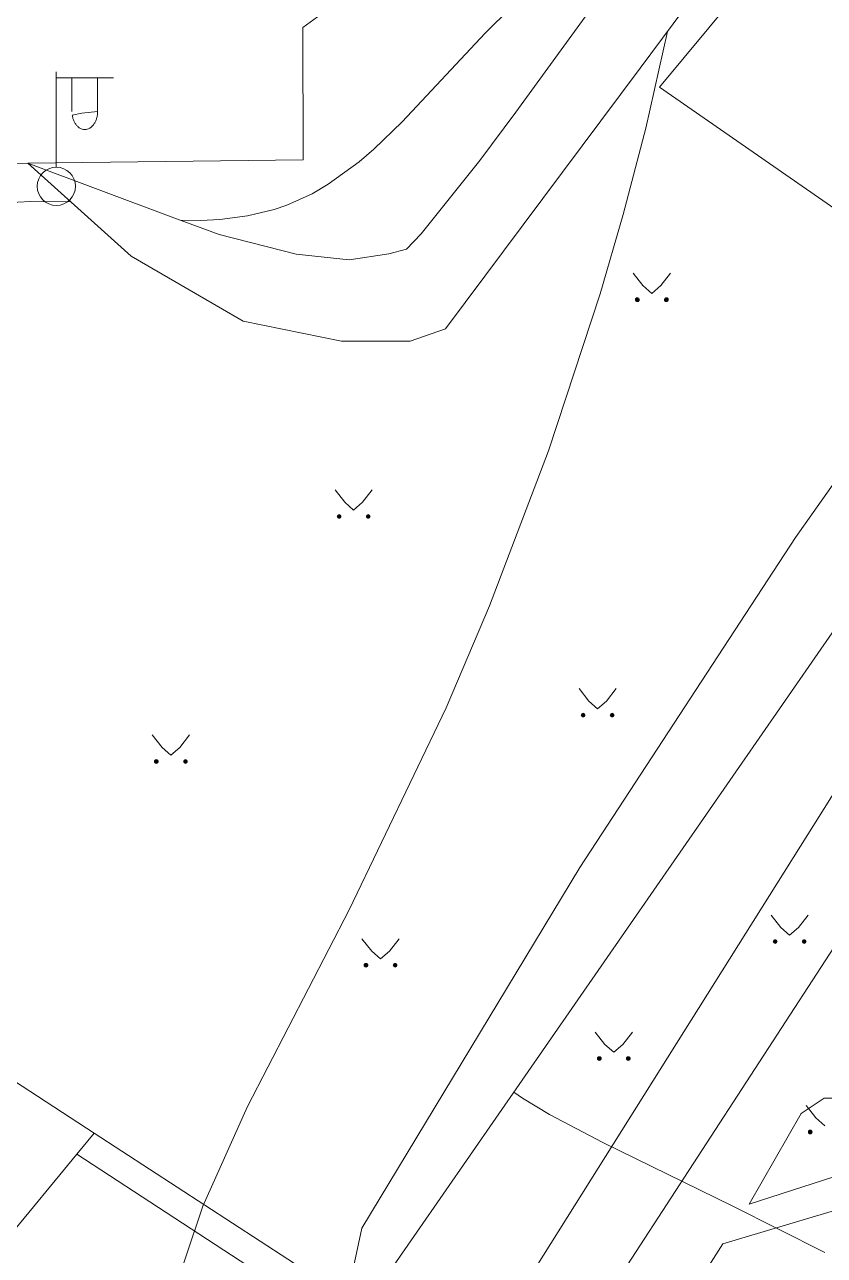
# Model space of a CAD drawing. Extents: x 1000 to 4000, y -5000 to -1000.
# Drawn here: x 1552.1 to 1594, y -4413.8 to -4349.3 of the extents above; entities that cross this region are included whole.
import ezdxf

# ---------------------------------------------------------------- set-up
doc = ezdxf.new("R2010")
doc.units = 0
doc.header["$MEASUREMENT"] = 0
for name, color, linetype in [('СЛОЙ_11', 7, 'CONTINUOUS'), ('СЛОЙ_24', 7, 'CONTINUOUS'), ('СЛОЙ_3', 7, 'CONTINUOUS'), ('СЛОЙ_37', 7, 'CONTINUOUS'), ('СЛОЙ_40', 7, 'CONTINUOUS'), ('СЛОЙ_41', 7, 'CONTINUOUS'), ('СЛОЙ_50', 7, 'CONTINUOUS')]:
    doc.layers.add(name, color=color, linetype=linetype)

msp = doc.modelspace()

# ---------------------------------------------------------------- linework, layer by layer
at = {"layer": 'СЛОЙ_11', "color": 253, "linetype": 'Continuous', "lineweight": 0}
for points in [[(1625.063, -4336.94), (1569.891, -4416.576)], [(1569.083, -4430.056), (1610.691, -4363.81)], [(1555.755, -4407.407), (1543.107, -4399.171)], [(1555.755, -4407.407), (1554.849, -4408.509)], [(1567.345, -4414.954), (1555.755, -4407.407)], [(1554.849, -4408.509), (1551.201, -4412.949), (1544.889, -4407.824), (1541.365, -4413.075)]]:
    msp.add_lwpolyline(points, dxfattribs=at)
at = {"layer": 'СЛОЙ_24', "color": 253, "linetype": 'Continuous', "lineweight": 0}
for points in [[(1592.914, -4334.811), (1590.999, -4333.345), (1589.988, -4335.164), (1586.859, -4339.543), (1577.471, -4345.487), (1567.457, -4348.929), (1566.678, -4349.497), (1566.695, -4356.42), (1552.289, -4356.591)], [(1552.289, -4356.591), (1543.834, -4356.692), (1543.392, -4356.828)], [(1614.39, -4367.068), (1575.114, -4427.492)], [(1646.597, -4494.013), (1613.569, -4472.304), (1567.163, -4442.605), (1558.289, -4435.374), (1568.078, -4417.16), (1554.849, -4408.509)], [(1601.03, -4409.519), (1588.687, -4413.209)], [(1588.687, -4413.209), (1579.216, -4428.063)]]:
    msp.add_lwpolyline(points, dxfattribs=at)
msp.add_lwpolyline([(1590.052, -4411.121), (1599.523, -4408.07), (1596.312, -4406.063), (1594.787, -4405.581), (1593.985, -4405.581), (1592.781, -4406.384)], close=True, dxfattribs=at)
at = {"layer": 'СЛОЙ_3', "color": 253, "linetype": 'Continuous', "lineweight": 0}
for p, q in [((1553.771, -4356.808), (1553.771, -4351.808)), ((1553.771, -4354.808), (1553.771, -4351.808)), ((1553.771, -4352.122), (1556.771, -4352.122)), ((1554.592, -4353.89), (1554.592, -4352.122)), ((1555.934, -4353.89), (1555.934, -4352.122))]:
    msp.add_line(p, q, dxfattribs=at)
msp.add_lwpolyline([(1555.934, -4353.89, -0.035191), (1555.921, -4354.074, -0.036545), (1555.883, -4354.251, -0.03934), (1555.821, -4354.414, -0.0437), (1555.738, -4354.557, -0.049642), (1555.636, -4354.674, -0.056748), (1555.52, -4354.761, -0.0637), (1555.394, -4354.815, -0.068204), (1555.263, -4354.833, -0.068204), (1555.132, -4354.815, -0.0637), (1555.006, -4354.761, -0.056748), (1554.89, -4354.674, -0.049642), (1554.788, -4354.557, -0.0437), (1554.705, -4354.414, -0.03934), (1554.643, -4354.251, -0.036545), (1554.605, -4354.074, -0.035191)], format="xyb", close=True, dxfattribs=at)
msp.add_circle((1553.771, -4357.808), 1, dxfattribs=at)
at = {"layer": 'СЛОЙ_37', "color": 253, "linetype": 'Continuous', "lineweight": 0}
for points in [[(1552.289, -4356.591), (1559.791, -4359.414), (1562.304, -4360.337), (1566.329, -4361.362), (1569.11, -4361.655), (1571.189, -4361.341), (1572.111, -4361.106), (1572.874, -4360.297), (1575.948, -4356.452), (1577.84, -4353.931), (1586.028, -4342.642), (1592.914, -4334.811)], [(1552.289, -4356.591), (1557.685, -4361.471), (1563.564, -4364.873), (1568.701, -4365.917), (1572.312, -4365.917), (1574.159, -4365.275), (1584.352, -4351.625), (1595.28, -4336.919)], [(1569.765, -4412.387), (1581.192, -4393.499), (1592.488, -4376.207), (1601.318, -4363.704)], [(1569.07, -4415.645), (1569.765, -4412.387)]]:
    msp.add_lwpolyline(points, dxfattribs=at)
at = {"layer": 'СЛОЙ_40', "color": 253, "linetype": 'Continuous', "lineweight": 0}
for p, q in [((1610.37, -4322.455), (1585.365, -4352.612)), ((1585.365, -4352.612), (1601.318, -4363.704))]:
    msp.add_line(p, q, dxfattribs=at)
at = {"layer": 'СЛОЙ_41', "color": 253, "linetype": 'Continuous', "lineweight": 0}
for p, q in [((1583.987, -4362.359), (1584.497, -4363.009)), ((1585.937, -4362.359), (1585.427, -4363.009)), ((1584.497, -4363.009), (1584.957, -4363.419)), ((1585.427, -4363.009), (1584.957, -4363.419)), ((1568.372, -4373.712), (1568.882, -4374.362)), ((1570.322, -4373.712), (1569.812, -4374.362)), ((1568.882, -4374.362), (1569.342, -4374.772)), ((1569.812, -4374.362), (1569.342, -4374.772)), ((1581.148, -4384.12), (1581.658, -4384.77)), ((1583.098, -4384.12), (1582.588, -4384.77)), ((1581.658, -4384.77), (1582.118, -4385.18)), ((1582.588, -4384.77), (1582.118, -4385.18)), ((1558.798, -4386.55), (1559.308, -4387.2)), ((1560.748, -4386.55), (1560.238, -4387.2)), ((1559.308, -4387.2), (1559.768, -4387.61)), ((1560.238, -4387.2), (1559.768, -4387.61)), ((1591.206, -4395.983), (1591.716, -4396.633)), ((1593.156, -4395.983), (1592.646, -4396.633)), ((1591.716, -4396.633), (1592.176, -4397.043)), ((1592.646, -4396.633), (1592.176, -4397.043)), ((1569.779, -4397.22), (1570.289, -4397.87)), ((1571.729, -4397.22), (1571.219, -4397.87)), ((1570.289, -4397.87), (1570.749, -4398.28)), ((1571.219, -4397.87), (1570.749, -4398.28)), ((1581.998, -4402.111), (1582.508, -4402.761)), ((1583.948, -4402.111), (1583.438, -4402.761)), ((1582.508, -4402.761), (1582.968, -4403.171)), ((1583.438, -4402.761), (1582.968, -4403.171)), ((1593.044, -4405.959), (1593.554, -4406.609)), ((1593.554, -4406.609), (1594.014, -4407.019))]:
    msp.add_line(p, q, dxfattribs=at)
for centre in [(1584.201, -4363.747), (1585.722, -4363.747), (1568.586, -4375.1), (1570.107, -4375.1), (1581.362, -4385.508), (1582.883, -4385.508), (1559.012, -4387.938), (1560.533, -4387.938), (1591.42, -4397.371), (1592.941, -4397.371), (1569.993, -4398.61), (1571.514, -4398.61), (1582.212, -4403.499), (1583.733, -4403.499), (1593.258, -4407.347)]:
    msp.add_circle(centre, 0.0976, dxfattribs=at)
for points in [[(1584.105, -4363.766), (1584.103, -4363.747), (1584.105, -4363.728)], [(1584.11, -4363.784), (1584.105, -4363.728), (1584.11, -4363.71)], [(1584.105, -4363.766), (1584.105, -4363.728), (1584.11, -4363.784)], [(1584.119, -4363.801), (1584.11, -4363.71), (1584.119, -4363.693)], [(1584.11, -4363.784), (1584.11, -4363.71), (1584.119, -4363.801)], [(1584.132, -4363.816), (1584.119, -4363.693), (1584.132, -4363.678)], [(1584.119, -4363.801), (1584.119, -4363.693), (1584.132, -4363.816)], [(1584.146, -4363.828), (1584.132, -4363.678), (1584.146, -4363.666)], [(1584.132, -4363.816), (1584.132, -4363.678), (1584.146, -4363.828)], [(1584.163, -4363.837), (1584.146, -4363.666), (1584.163, -4363.657)], [(1584.146, -4363.828), (1584.146, -4363.666), (1584.163, -4363.837)], [(1584.182, -4363.843), (1584.163, -4363.657), (1584.182, -4363.651)], [(1584.163, -4363.837), (1584.163, -4363.657), (1584.182, -4363.843)], [(1584.201, -4363.845), (1584.182, -4363.651), (1584.201, -4363.649)], [(1584.182, -4363.843), (1584.182, -4363.651), (1584.201, -4363.845)], [(1585.626, -4363.766), (1585.624, -4363.747), (1585.626, -4363.728)], [(1585.631, -4363.784), (1585.626, -4363.728), (1585.631, -4363.71)], [(1585.626, -4363.766), (1585.626, -4363.728), (1585.631, -4363.784)], [(1585.64, -4363.801), (1585.631, -4363.71), (1585.64, -4363.693)], [(1585.631, -4363.784), (1585.631, -4363.71), (1585.64, -4363.801)], [(1585.653, -4363.816), (1585.64, -4363.693), (1585.653, -4363.678)], [(1585.64, -4363.801), (1585.64, -4363.693), (1585.653, -4363.816)], [(1585.667, -4363.828), (1585.653, -4363.678), (1585.667, -4363.666)], [(1585.653, -4363.816), (1585.653, -4363.678), (1585.667, -4363.828)], [(1585.684, -4363.837), (1585.667, -4363.666), (1585.684, -4363.657)], [(1585.667, -4363.828), (1585.667, -4363.666), (1585.684, -4363.837)], [(1585.703, -4363.843), (1585.684, -4363.657), (1585.703, -4363.651)], [(1585.684, -4363.837), (1585.684, -4363.657), (1585.703, -4363.843)], [(1585.722, -4363.845), (1585.703, -4363.651), (1585.722, -4363.649)], [(1585.703, -4363.843), (1585.703, -4363.651), (1585.722, -4363.845)], [(1568.49, -4375.119), (1568.488, -4375.1), (1568.49, -4375.081)], [(1568.495, -4375.137), (1568.49, -4375.081), (1568.495, -4375.063)], [(1568.49, -4375.119), (1568.49, -4375.081), (1568.495, -4375.137)], [(1568.504, -4375.154), (1568.495, -4375.063), (1568.504, -4375.046)], [(1568.495, -4375.137), (1568.495, -4375.063), (1568.504, -4375.154)], [(1568.517, -4375.169), (1568.504, -4375.046), (1568.517, -4375.031)], [(1568.504, -4375.154), (1568.504, -4375.046), (1568.517, -4375.169)], [(1568.531, -4375.181), (1568.517, -4375.031), (1568.531, -4375.019)], [(1568.517, -4375.169), (1568.517, -4375.031), (1568.531, -4375.181)], [(1568.548, -4375.19), (1568.531, -4375.019), (1568.548, -4375.01)], [(1568.531, -4375.181), (1568.531, -4375.019), (1568.548, -4375.19)], [(1568.567, -4375.196), (1568.548, -4375.01), (1568.567, -4375.004)], [(1568.548, -4375.19), (1568.548, -4375.01), (1568.567, -4375.196)], [(1568.586, -4375.198), (1568.567, -4375.004), (1568.586, -4375.002)], [(1568.567, -4375.196), (1568.567, -4375.004), (1568.586, -4375.198)], [(1570.011, -4375.119), (1570.009, -4375.1), (1570.011, -4375.081)], [(1570.016, -4375.137), (1570.011, -4375.081), (1570.016, -4375.063)], [(1570.011, -4375.119), (1570.011, -4375.081), (1570.016, -4375.137)], [(1570.025, -4375.154), (1570.016, -4375.063), (1570.025, -4375.046)], [(1570.016, -4375.137), (1570.016, -4375.063), (1570.025, -4375.154)], [(1570.038, -4375.169), (1570.025, -4375.046), (1570.038, -4375.031)], [(1570.025, -4375.154), (1570.025, -4375.046), (1570.038, -4375.169)], [(1570.052, -4375.181), (1570.038, -4375.031), (1570.052, -4375.019)], [(1570.038, -4375.169), (1570.038, -4375.031), (1570.052, -4375.181)], [(1570.069, -4375.19), (1570.052, -4375.019), (1570.069, -4375.01)], [(1570.052, -4375.181), (1570.052, -4375.019), (1570.069, -4375.19)], [(1570.088, -4375.196), (1570.069, -4375.01), (1570.088, -4375.004)], [(1570.069, -4375.19), (1570.069, -4375.01), (1570.088, -4375.196)], [(1570.107, -4375.198), (1570.088, -4375.004), (1570.107, -4375.002)], [(1570.088, -4375.196), (1570.088, -4375.004), (1570.107, -4375.198)], [(1581.266, -4385.527), (1581.264, -4385.508), (1581.266, -4385.489)], [(1581.271, -4385.545), (1581.266, -4385.489), (1581.271, -4385.471)], [(1581.266, -4385.527), (1581.266, -4385.489), (1581.271, -4385.545)], [(1581.28, -4385.562), (1581.271, -4385.471), (1581.28, -4385.454)], [(1581.271, -4385.545), (1581.271, -4385.471), (1581.28, -4385.562)], [(1581.293, -4385.577), (1581.28, -4385.454), (1581.293, -4385.439)], [(1581.28, -4385.562), (1581.28, -4385.454), (1581.293, -4385.577)], [(1581.307, -4385.589), (1581.293, -4385.439), (1581.307, -4385.427)], [(1581.293, -4385.577), (1581.293, -4385.439), (1581.307, -4385.589)], [(1581.324, -4385.598), (1581.307, -4385.427), (1581.324, -4385.418)], [(1581.307, -4385.589), (1581.307, -4385.427), (1581.324, -4385.598)], [(1581.343, -4385.604), (1581.324, -4385.418), (1581.343, -4385.412)], [(1581.324, -4385.598), (1581.324, -4385.418), (1581.343, -4385.604)], [(1581.362, -4385.606), (1581.343, -4385.412), (1581.362, -4385.41)], [(1581.343, -4385.604), (1581.343, -4385.412), (1581.362, -4385.606)], [(1582.787, -4385.527), (1582.785, -4385.508), (1582.787, -4385.489)], [(1582.792, -4385.545), (1582.787, -4385.489), (1582.792, -4385.471)], [(1582.787, -4385.527), (1582.787, -4385.489), (1582.792, -4385.545)], [(1582.801, -4385.562), (1582.792, -4385.471), (1582.801, -4385.454)], [(1582.792, -4385.545), (1582.792, -4385.471), (1582.801, -4385.562)], [(1582.814, -4385.577), (1582.801, -4385.454), (1582.814, -4385.439)], [(1582.801, -4385.562), (1582.801, -4385.454), (1582.814, -4385.577)], [(1582.828, -4385.589), (1582.814, -4385.439), (1582.828, -4385.427)], [(1582.814, -4385.577), (1582.814, -4385.439), (1582.828, -4385.589)], [(1582.845, -4385.598), (1582.828, -4385.427), (1582.845, -4385.418)], [(1582.828, -4385.589), (1582.828, -4385.427), (1582.845, -4385.598)], [(1582.864, -4385.604), (1582.845, -4385.418), (1582.864, -4385.412)], [(1582.845, -4385.598), (1582.845, -4385.418), (1582.864, -4385.604)], [(1582.883, -4385.606), (1582.864, -4385.412), (1582.883, -4385.41)], [(1582.864, -4385.604), (1582.864, -4385.412), (1582.883, -4385.606)], [(1558.916, -4387.957), (1558.914, -4387.938), (1558.916, -4387.919)], [(1558.921, -4387.975), (1558.916, -4387.919), (1558.921, -4387.901)], [(1558.916, -4387.957), (1558.916, -4387.919), (1558.921, -4387.975)], [(1558.93, -4387.992), (1558.921, -4387.901), (1558.93, -4387.884)], [(1558.921, -4387.975), (1558.921, -4387.901), (1558.93, -4387.992)], [(1558.943, -4388.007), (1558.93, -4387.884), (1558.943, -4387.869)], [(1558.93, -4387.992), (1558.93, -4387.884), (1558.943, -4388.007)], [(1558.957, -4388.019), (1558.943, -4387.869), (1558.957, -4387.857)], [(1558.943, -4388.007), (1558.943, -4387.869), (1558.957, -4388.019)], [(1558.974, -4388.028), (1558.957, -4387.857), (1558.974, -4387.848)], [(1558.957, -4388.019), (1558.957, -4387.857), (1558.974, -4388.028)], [(1558.993, -4388.034), (1558.974, -4387.848), (1558.993, -4387.842)], [(1558.974, -4388.028), (1558.974, -4387.848), (1558.993, -4388.034)], [(1559.012, -4388.036), (1558.993, -4387.842), (1559.012, -4387.84)], [(1558.993, -4388.034), (1558.993, -4387.842), (1559.012, -4388.036)], [(1560.437, -4387.957), (1560.435, -4387.938), (1560.437, -4387.919)], [(1560.442, -4387.975), (1560.437, -4387.919), (1560.442, -4387.901)], [(1560.437, -4387.957), (1560.437, -4387.919), (1560.442, -4387.975)], [(1560.451, -4387.992), (1560.442, -4387.901), (1560.451, -4387.884)], [(1560.442, -4387.975), (1560.442, -4387.901), (1560.451, -4387.992)], [(1560.464, -4388.007), (1560.451, -4387.884), (1560.464, -4387.869)], [(1560.451, -4387.992), (1560.451, -4387.884), (1560.464, -4388.007)], [(1560.478, -4388.019), (1560.464, -4387.869), (1560.478, -4387.857)], [(1560.464, -4388.007), (1560.464, -4387.869), (1560.478, -4388.019)], [(1560.495, -4388.028), (1560.478, -4387.857), (1560.495, -4387.848)], [(1560.478, -4388.019), (1560.478, -4387.857), (1560.495, -4388.028)], [(1560.514, -4388.034), (1560.495, -4387.848), (1560.514, -4387.842)], [(1560.495, -4388.028), (1560.495, -4387.848), (1560.514, -4388.034)], [(1560.533, -4388.036), (1560.514, -4387.842), (1560.533, -4387.84)], [(1560.514, -4388.034), (1560.514, -4387.842), (1560.533, -4388.036)], [(1591.324, -4397.39), (1591.322, -4397.371), (1591.324, -4397.352)], [(1591.329, -4397.408), (1591.324, -4397.352), (1591.329, -4397.334)], [(1591.324, -4397.39), (1591.324, -4397.352), (1591.329, -4397.408)], [(1591.338, -4397.425), (1591.329, -4397.334), (1591.338, -4397.317)], [(1591.329, -4397.408), (1591.329, -4397.334), (1591.338, -4397.425)], [(1591.351, -4397.44), (1591.338, -4397.317), (1591.351, -4397.302)], [(1591.338, -4397.425), (1591.338, -4397.317), (1591.351, -4397.44)], [(1591.365, -4397.452), (1591.351, -4397.302), (1591.365, -4397.29)], [(1591.351, -4397.44), (1591.351, -4397.302), (1591.365, -4397.452)], [(1591.382, -4397.461), (1591.365, -4397.29), (1591.382, -4397.281)], [(1591.365, -4397.452), (1591.365, -4397.29), (1591.382, -4397.461)], [(1591.401, -4397.467), (1591.382, -4397.281), (1591.401, -4397.275)], [(1591.382, -4397.461), (1591.382, -4397.281), (1591.401, -4397.467)], [(1591.42, -4397.469), (1591.401, -4397.275), (1591.42, -4397.273)], [(1591.401, -4397.467), (1591.401, -4397.275), (1591.42, -4397.469)], [(1592.845, -4397.39), (1592.843, -4397.371), (1592.845, -4397.352)], [(1592.85, -4397.408), (1592.845, -4397.352), (1592.85, -4397.334)], [(1592.845, -4397.39), (1592.845, -4397.352), (1592.85, -4397.408)], [(1592.859, -4397.425), (1592.85, -4397.334), (1592.859, -4397.317)], [(1592.85, -4397.408), (1592.85, -4397.334), (1592.859, -4397.425)], [(1592.872, -4397.44), (1592.859, -4397.317), (1592.872, -4397.302)], [(1592.859, -4397.425), (1592.859, -4397.317), (1592.872, -4397.44)], [(1592.886, -4397.452), (1592.872, -4397.302), (1592.886, -4397.29)], [(1592.872, -4397.44), (1592.872, -4397.302), (1592.886, -4397.452)], [(1592.903, -4397.461), (1592.886, -4397.29), (1592.903, -4397.281)], [(1592.886, -4397.452), (1592.886, -4397.29), (1592.903, -4397.461)], [(1592.922, -4397.467), (1592.903, -4397.281), (1592.922, -4397.275)], [(1592.903, -4397.461), (1592.903, -4397.281), (1592.922, -4397.467)], [(1592.941, -4397.469), (1592.922, -4397.275), (1592.941, -4397.273)], [(1592.922, -4397.467), (1592.922, -4397.275), (1592.941, -4397.469)], [(1569.897, -4398.629), (1569.895, -4398.61), (1569.897, -4398.59)], [(1569.903, -4398.647), (1569.897, -4398.59), (1569.903, -4398.572)], [(1569.897, -4398.629), (1569.897, -4398.59), (1569.903, -4398.647)], [(1569.912, -4398.664), (1569.903, -4398.572), (1569.912, -4398.555)], [(1569.903, -4398.647), (1569.903, -4398.572), (1569.912, -4398.664)], [(1569.924, -4398.679), (1569.912, -4398.555), (1569.924, -4398.541)], [(1569.912, -4398.664), (1569.912, -4398.555), (1569.924, -4398.679)], [(1569.939, -4398.691), (1569.924, -4398.541), (1569.939, -4398.528)], [(1569.924, -4398.679), (1569.924, -4398.541), (1569.939, -4398.691)], [(1569.956, -4398.7), (1569.939, -4398.528), (1569.956, -4398.519)], [(1569.939, -4398.691), (1569.939, -4398.528), (1569.956, -4398.7)], [(1569.974, -4398.705), (1569.956, -4398.519), (1569.974, -4398.514)], [(1569.956, -4398.7), (1569.956, -4398.519), (1569.974, -4398.705)], [(1569.993, -4398.707), (1569.974, -4398.514), (1569.993, -4398.512)], [(1569.974, -4398.705), (1569.974, -4398.514), (1569.993, -4398.707)], [(1571.418, -4398.629), (1571.416, -4398.61), (1571.418, -4398.59)], [(1571.424, -4398.647), (1571.418, -4398.59), (1571.424, -4398.572)], [(1571.418, -4398.629), (1571.418, -4398.59), (1571.424, -4398.647)], [(1571.433, -4398.664), (1571.424, -4398.572), (1571.433, -4398.555)], [(1571.424, -4398.647), (1571.424, -4398.572), (1571.433, -4398.664)], [(1571.445, -4398.679), (1571.433, -4398.555), (1571.445, -4398.541)], [(1571.433, -4398.664), (1571.433, -4398.555), (1571.445, -4398.679)], [(1571.46, -4398.691), (1571.445, -4398.541), (1571.46, -4398.528)], [(1571.445, -4398.679), (1571.445, -4398.541), (1571.46, -4398.691)], [(1571.477, -4398.7), (1571.46, -4398.528), (1571.477, -4398.519)], [(1571.46, -4398.691), (1571.46, -4398.528), (1571.477, -4398.7)], [(1571.495, -4398.705), (1571.477, -4398.519), (1571.495, -4398.514)], [(1571.477, -4398.7), (1571.477, -4398.519), (1571.495, -4398.705)], [(1571.514, -4398.707), (1571.495, -4398.514), (1571.514, -4398.512)], [(1571.495, -4398.705), (1571.495, -4398.514), (1571.514, -4398.707)], [(1582.116, -4403.518), (1582.114, -4403.499), (1582.116, -4403.48)], [(1582.121, -4403.536), (1582.116, -4403.48), (1582.121, -4403.462)], [(1582.116, -4403.518), (1582.116, -4403.48), (1582.121, -4403.536)], [(1582.13, -4403.553), (1582.121, -4403.462), (1582.13, -4403.445)], [(1582.121, -4403.536), (1582.121, -4403.462), (1582.13, -4403.553)], [(1582.143, -4403.568), (1582.13, -4403.445), (1582.143, -4403.43)], [(1582.13, -4403.553), (1582.13, -4403.445), (1582.143, -4403.568)], [(1582.157, -4403.58), (1582.143, -4403.43), (1582.157, -4403.418)], [(1582.143, -4403.568), (1582.143, -4403.43), (1582.157, -4403.58)], [(1582.174, -4403.589), (1582.157, -4403.418), (1582.174, -4403.409)], [(1582.157, -4403.58), (1582.157, -4403.418), (1582.174, -4403.589)], [(1582.193, -4403.595), (1582.174, -4403.409), (1582.193, -4403.403)], [(1582.174, -4403.589), (1582.174, -4403.409), (1582.193, -4403.595)], [(1582.212, -4403.597), (1582.193, -4403.403), (1582.212, -4403.401)], [(1582.193, -4403.595), (1582.193, -4403.403), (1582.212, -4403.597)], [(1583.637, -4403.518), (1583.635, -4403.499), (1583.637, -4403.48)], [(1583.642, -4403.536), (1583.637, -4403.48), (1583.642, -4403.462)], [(1583.637, -4403.518), (1583.637, -4403.48), (1583.642, -4403.536)], [(1583.651, -4403.553), (1583.642, -4403.462), (1583.651, -4403.445)], [(1583.642, -4403.536), (1583.642, -4403.462), (1583.651, -4403.553)], [(1583.664, -4403.568), (1583.651, -4403.445), (1583.664, -4403.43)], [(1583.651, -4403.553), (1583.651, -4403.445), (1583.664, -4403.568)], [(1583.678, -4403.58), (1583.664, -4403.43), (1583.678, -4403.418)], [(1583.664, -4403.568), (1583.664, -4403.43), (1583.678, -4403.58)], [(1583.695, -4403.589), (1583.678, -4403.418), (1583.695, -4403.409)], [(1583.678, -4403.58), (1583.678, -4403.418), (1583.695, -4403.589)], [(1583.714, -4403.595), (1583.695, -4403.409), (1583.714, -4403.403)], [(1583.695, -4403.589), (1583.695, -4403.409), (1583.714, -4403.595)], [(1583.733, -4403.597), (1583.714, -4403.403), (1583.733, -4403.401)], [(1583.714, -4403.595), (1583.714, -4403.403), (1583.733, -4403.597)], [(1593.162, -4407.366), (1593.16, -4407.347), (1593.162, -4407.328)], [(1593.167, -4407.384), (1593.162, -4407.328), (1593.167, -4407.31)], [(1593.162, -4407.366), (1593.162, -4407.328), (1593.167, -4407.384)], [(1593.176, -4407.401), (1593.167, -4407.31), (1593.176, -4407.293)], [(1593.167, -4407.384), (1593.167, -4407.31), (1593.176, -4407.401)], [(1593.189, -4407.416), (1593.176, -4407.293), (1593.189, -4407.278)], [(1593.176, -4407.401), (1593.176, -4407.293), (1593.189, -4407.416)], [(1593.203, -4407.428), (1593.189, -4407.278), (1593.203, -4407.266)], [(1593.189, -4407.416), (1593.189, -4407.278), (1593.203, -4407.428)], [(1593.22, -4407.437), (1593.203, -4407.266), (1593.22, -4407.257)], [(1593.203, -4407.428), (1593.203, -4407.266), (1593.22, -4407.437)], [(1593.239, -4407.443), (1593.22, -4407.257), (1593.239, -4407.251)], [(1593.22, -4407.437), (1593.22, -4407.257), (1593.239, -4407.443)], [(1593.258, -4407.445), (1593.239, -4407.251), (1593.258, -4407.249)], [(1593.239, -4407.443), (1593.239, -4407.251), (1593.258, -4407.445)]]:
    msp.add_solid(points, dxfattribs=at)
at = {"layer": 'СЛОЙ_41', "color": 253, "linetype": 'Continuous', "lineweight": 0, "extrusion": (0, 0, -1)}
for points in [[(-1584.201, -4363.845), (-1584.201, -4363.649), (-1584.22, -4363.843)], [(-1584.22, -4363.843), (-1584.201, -4363.649), (-1584.22, -4363.651)], [(-1584.22, -4363.843), (-1584.22, -4363.651), (-1584.238, -4363.837)], [(-1584.238, -4363.837), (-1584.22, -4363.651), (-1584.238, -4363.657)], [(-1584.238, -4363.837), (-1584.238, -4363.657), (-1584.255, -4363.828)], [(-1584.255, -4363.828), (-1584.238, -4363.657), (-1584.255, -4363.666)], [(-1584.255, -4363.828), (-1584.255, -4363.666), (-1584.27, -4363.816)], [(-1584.27, -4363.816), (-1584.255, -4363.666), (-1584.27, -4363.678)], [(-1584.27, -4363.816), (-1584.27, -4363.678), (-1584.282, -4363.801)], [(-1584.282, -4363.801), (-1584.27, -4363.678), (-1584.282, -4363.693)], [(-1584.282, -4363.801), (-1584.282, -4363.693), (-1584.291, -4363.784)], [(-1584.291, -4363.784), (-1584.282, -4363.693), (-1584.291, -4363.71)], [(-1584.291, -4363.784), (-1584.291, -4363.71), (-1584.296, -4363.766)], [(-1584.296, -4363.766), (-1584.291, -4363.71), (-1584.296, -4363.728)], [(-1584.296, -4363.766), (-1584.296, -4363.728), (-1584.298, -4363.747)], [(-1585.722, -4363.845), (-1585.722, -4363.649), (-1585.741, -4363.843)], [(-1585.741, -4363.843), (-1585.722, -4363.649), (-1585.741, -4363.651)], [(-1585.741, -4363.843), (-1585.741, -4363.651), (-1585.759, -4363.837)], [(-1585.759, -4363.837), (-1585.741, -4363.651), (-1585.759, -4363.657)], [(-1585.759, -4363.837), (-1585.759, -4363.657), (-1585.776, -4363.828)], [(-1585.776, -4363.828), (-1585.759, -4363.657), (-1585.776, -4363.666)], [(-1585.776, -4363.828), (-1585.776, -4363.666), (-1585.791, -4363.816)], [(-1585.791, -4363.816), (-1585.776, -4363.666), (-1585.791, -4363.678)], [(-1585.791, -4363.816), (-1585.791, -4363.678), (-1585.803, -4363.801)], [(-1585.803, -4363.801), (-1585.791, -4363.678), (-1585.803, -4363.693)], [(-1585.803, -4363.801), (-1585.803, -4363.693), (-1585.812, -4363.784)], [(-1585.812, -4363.784), (-1585.803, -4363.693), (-1585.812, -4363.71)], [(-1585.812, -4363.784), (-1585.812, -4363.71), (-1585.817, -4363.766)], [(-1585.817, -4363.766), (-1585.812, -4363.71), (-1585.817, -4363.728)], [(-1585.817, -4363.766), (-1585.817, -4363.728), (-1585.819, -4363.747)], [(-1568.586, -4375.198), (-1568.586, -4375.002), (-1568.605, -4375.196)], [(-1568.605, -4375.196), (-1568.586, -4375.002), (-1568.605, -4375.004)], [(-1568.605, -4375.196), (-1568.605, -4375.004), (-1568.623, -4375.19)], [(-1568.623, -4375.19), (-1568.605, -4375.004), (-1568.623, -4375.01)], [(-1568.623, -4375.19), (-1568.623, -4375.01), (-1568.64, -4375.181)], [(-1568.64, -4375.181), (-1568.623, -4375.01), (-1568.64, -4375.019)], [(-1568.64, -4375.181), (-1568.64, -4375.019), (-1568.655, -4375.169)], [(-1568.655, -4375.169), (-1568.64, -4375.019), (-1568.655, -4375.031)], [(-1568.655, -4375.169), (-1568.655, -4375.031), (-1568.667, -4375.154)], [(-1568.667, -4375.154), (-1568.655, -4375.031), (-1568.667, -4375.046)], [(-1568.667, -4375.154), (-1568.667, -4375.046), (-1568.676, -4375.137)], [(-1568.676, -4375.137), (-1568.667, -4375.046), (-1568.676, -4375.063)], [(-1568.676, -4375.137), (-1568.676, -4375.063), (-1568.681, -4375.119)], [(-1568.681, -4375.119), (-1568.676, -4375.063), (-1568.681, -4375.081)], [(-1568.681, -4375.119), (-1568.681, -4375.081), (-1568.683, -4375.1)], [(-1570.107, -4375.198), (-1570.107, -4375.002), (-1570.126, -4375.196)], [(-1570.126, -4375.196), (-1570.107, -4375.002), (-1570.126, -4375.004)], [(-1570.126, -4375.196), (-1570.126, -4375.004), (-1570.144, -4375.19)], [(-1570.144, -4375.19), (-1570.126, -4375.004), (-1570.144, -4375.01)], [(-1570.144, -4375.19), (-1570.144, -4375.01), (-1570.161, -4375.181)], [(-1570.161, -4375.181), (-1570.144, -4375.01), (-1570.161, -4375.019)], [(-1570.161, -4375.181), (-1570.161, -4375.019), (-1570.176, -4375.169)], [(-1570.176, -4375.169), (-1570.161, -4375.019), (-1570.176, -4375.031)], [(-1570.176, -4375.169), (-1570.176, -4375.031), (-1570.188, -4375.154)], [(-1570.188, -4375.154), (-1570.176, -4375.031), (-1570.188, -4375.046)], [(-1570.188, -4375.154), (-1570.188, -4375.046), (-1570.197, -4375.137)], [(-1570.197, -4375.137), (-1570.188, -4375.046), (-1570.197, -4375.063)], [(-1570.197, -4375.137), (-1570.197, -4375.063), (-1570.202, -4375.119)], [(-1570.202, -4375.119), (-1570.197, -4375.063), (-1570.202, -4375.081)], [(-1570.202, -4375.119), (-1570.202, -4375.081), (-1570.204, -4375.1)], [(-1581.362, -4385.606), (-1581.362, -4385.41), (-1581.381, -4385.604)], [(-1581.381, -4385.604), (-1581.362, -4385.41), (-1581.381, -4385.412)], [(-1581.381, -4385.604), (-1581.381, -4385.412), (-1581.399, -4385.598)], [(-1581.399, -4385.598), (-1581.381, -4385.412), (-1581.399, -4385.418)], [(-1581.399, -4385.598), (-1581.399, -4385.418), (-1581.416, -4385.589)], [(-1581.416, -4385.589), (-1581.399, -4385.418), (-1581.416, -4385.427)], [(-1581.416, -4385.589), (-1581.416, -4385.427), (-1581.431, -4385.577)], [(-1581.431, -4385.577), (-1581.416, -4385.427), (-1581.431, -4385.439)], [(-1581.431, -4385.577), (-1581.431, -4385.439), (-1581.443, -4385.562)], [(-1581.443, -4385.562), (-1581.431, -4385.439), (-1581.443, -4385.454)], [(-1581.443, -4385.562), (-1581.443, -4385.454), (-1581.452, -4385.545)], [(-1581.452, -4385.545), (-1581.443, -4385.454), (-1581.452, -4385.471)], [(-1581.452, -4385.545), (-1581.452, -4385.471), (-1581.457, -4385.527)], [(-1581.457, -4385.527), (-1581.452, -4385.471), (-1581.457, -4385.489)], [(-1581.457, -4385.527), (-1581.457, -4385.489), (-1581.459, -4385.508)], [(-1582.883, -4385.606), (-1582.883, -4385.41), (-1582.902, -4385.604)], [(-1582.902, -4385.604), (-1582.883, -4385.41), (-1582.902, -4385.412)], [(-1582.902, -4385.604), (-1582.902, -4385.412), (-1582.92, -4385.598)], [(-1582.92, -4385.598), (-1582.902, -4385.412), (-1582.92, -4385.418)], [(-1582.92, -4385.598), (-1582.92, -4385.418), (-1582.937, -4385.589)], [(-1582.937, -4385.589), (-1582.92, -4385.418), (-1582.937, -4385.427)], [(-1582.937, -4385.589), (-1582.937, -4385.427), (-1582.952, -4385.577)], [(-1582.952, -4385.577), (-1582.937, -4385.427), (-1582.952, -4385.439)], [(-1582.952, -4385.577), (-1582.952, -4385.439), (-1582.964, -4385.562)], [(-1582.964, -4385.562), (-1582.952, -4385.439), (-1582.964, -4385.454)], [(-1582.964, -4385.562), (-1582.964, -4385.454), (-1582.973, -4385.545)], [(-1582.973, -4385.545), (-1582.964, -4385.454), (-1582.973, -4385.471)], [(-1582.973, -4385.545), (-1582.973, -4385.471), (-1582.978, -4385.527)], [(-1582.978, -4385.527), (-1582.973, -4385.471), (-1582.978, -4385.489)], [(-1582.978, -4385.527), (-1582.978, -4385.489), (-1582.98, -4385.508)], [(-1559.012, -4388.036), (-1559.012, -4387.84), (-1559.031, -4388.034)], [(-1559.031, -4388.034), (-1559.012, -4387.84), (-1559.031, -4387.842)], [(-1559.031, -4388.034), (-1559.031, -4387.842), (-1559.049, -4388.028)], [(-1559.049, -4388.028), (-1559.031, -4387.842), (-1559.049, -4387.848)], [(-1559.049, -4388.028), (-1559.049, -4387.848), (-1559.066, -4388.019)], [(-1559.066, -4388.019), (-1559.049, -4387.848), (-1559.066, -4387.857)], [(-1559.066, -4388.019), (-1559.066, -4387.857), (-1559.081, -4388.007)], [(-1559.081, -4388.007), (-1559.066, -4387.857), (-1559.081, -4387.869)], [(-1559.081, -4388.007), (-1559.081, -4387.869), (-1559.093, -4387.992)], [(-1559.093, -4387.992), (-1559.081, -4387.869), (-1559.093, -4387.884)], [(-1559.093, -4387.992), (-1559.093, -4387.884), (-1559.102, -4387.975)], [(-1559.102, -4387.975), (-1559.093, -4387.884), (-1559.102, -4387.901)], [(-1559.102, -4387.975), (-1559.102, -4387.901), (-1559.107, -4387.957)], [(-1559.107, -4387.957), (-1559.102, -4387.901), (-1559.107, -4387.919)], [(-1559.107, -4387.957), (-1559.107, -4387.919), (-1559.109, -4387.938)], [(-1560.533, -4388.036), (-1560.533, -4387.84), (-1560.552, -4388.034)], [(-1560.552, -4388.034), (-1560.533, -4387.84), (-1560.552, -4387.842)], [(-1560.552, -4388.034), (-1560.552, -4387.842), (-1560.57, -4388.028)], [(-1560.57, -4388.028), (-1560.552, -4387.842), (-1560.57, -4387.848)], [(-1560.57, -4388.028), (-1560.57, -4387.848), (-1560.587, -4388.019)], [(-1560.587, -4388.019), (-1560.57, -4387.848), (-1560.587, -4387.857)], [(-1560.587, -4388.019), (-1560.587, -4387.857), (-1560.602, -4388.007)], [(-1560.602, -4388.007), (-1560.587, -4387.857), (-1560.602, -4387.869)], [(-1560.602, -4388.007), (-1560.602, -4387.869), (-1560.614, -4387.992)], [(-1560.614, -4387.992), (-1560.602, -4387.869), (-1560.614, -4387.884)], [(-1560.614, -4387.992), (-1560.614, -4387.884), (-1560.623, -4387.975)], [(-1560.623, -4387.975), (-1560.614, -4387.884), (-1560.623, -4387.901)], [(-1560.623, -4387.975), (-1560.623, -4387.901), (-1560.628, -4387.957)], [(-1560.628, -4387.957), (-1560.623, -4387.901), (-1560.628, -4387.919)], [(-1560.628, -4387.957), (-1560.628, -4387.919), (-1560.63, -4387.938)], [(-1591.42, -4397.469), (-1591.42, -4397.273), (-1591.439, -4397.467)], [(-1591.439, -4397.467), (-1591.42, -4397.273), (-1591.439, -4397.275)], [(-1591.439, -4397.467), (-1591.439, -4397.275), (-1591.457, -4397.461)], [(-1591.457, -4397.461), (-1591.439, -4397.275), (-1591.457, -4397.281)], [(-1591.457, -4397.461), (-1591.457, -4397.281), (-1591.474, -4397.452)], [(-1591.474, -4397.452), (-1591.457, -4397.281), (-1591.474, -4397.29)], [(-1591.474, -4397.452), (-1591.474, -4397.29), (-1591.489, -4397.44)], [(-1591.489, -4397.44), (-1591.474, -4397.29), (-1591.489, -4397.302)], [(-1591.489, -4397.44), (-1591.489, -4397.302), (-1591.501, -4397.425)], [(-1591.501, -4397.425), (-1591.489, -4397.302), (-1591.501, -4397.317)], [(-1591.501, -4397.425), (-1591.501, -4397.317), (-1591.51, -4397.408)], [(-1591.51, -4397.408), (-1591.501, -4397.317), (-1591.51, -4397.334)], [(-1591.51, -4397.408), (-1591.51, -4397.334), (-1591.515, -4397.39)], [(-1591.515, -4397.39), (-1591.51, -4397.334), (-1591.515, -4397.352)], [(-1591.515, -4397.39), (-1591.515, -4397.352), (-1591.517, -4397.371)], [(-1592.941, -4397.469), (-1592.941, -4397.273), (-1592.96, -4397.467)], [(-1592.96, -4397.467), (-1592.941, -4397.273), (-1592.96, -4397.275)], [(-1592.96, -4397.467), (-1592.96, -4397.275), (-1592.978, -4397.461)], [(-1592.978, -4397.461), (-1592.96, -4397.275), (-1592.978, -4397.281)], [(-1592.978, -4397.461), (-1592.978, -4397.281), (-1592.995, -4397.452)], [(-1592.995, -4397.452), (-1592.978, -4397.281), (-1592.995, -4397.29)], [(-1592.995, -4397.452), (-1592.995, -4397.29), (-1593.01, -4397.44)], [(-1593.01, -4397.44), (-1592.995, -4397.29), (-1593.01, -4397.302)], [(-1593.01, -4397.44), (-1593.01, -4397.302), (-1593.022, -4397.425)], [(-1593.022, -4397.425), (-1593.01, -4397.302), (-1593.022, -4397.317)], [(-1593.022, -4397.425), (-1593.022, -4397.317), (-1593.031, -4397.408)], [(-1593.031, -4397.408), (-1593.022, -4397.317), (-1593.031, -4397.334)], [(-1593.031, -4397.408), (-1593.031, -4397.334), (-1593.036, -4397.39)], [(-1593.036, -4397.39), (-1593.031, -4397.334), (-1593.036, -4397.352)], [(-1593.036, -4397.39), (-1593.036, -4397.352), (-1593.038, -4397.371)], [(-1569.993, -4398.707), (-1569.993, -4398.512), (-1570.012, -4398.705)], [(-1570.012, -4398.705), (-1569.993, -4398.512), (-1570.012, -4398.514)], [(-1570.012, -4398.705), (-1570.012, -4398.514), (-1570.03, -4398.7)], [(-1570.03, -4398.7), (-1570.012, -4398.514), (-1570.03, -4398.519)], [(-1570.03, -4398.7), (-1570.03, -4398.519), (-1570.047, -4398.691)], [(-1570.047, -4398.691), (-1570.03, -4398.519), (-1570.047, -4398.528)], [(-1570.047, -4398.691), (-1570.047, -4398.528), (-1570.062, -4398.679)], [(-1570.062, -4398.679), (-1570.047, -4398.528), (-1570.062, -4398.541)], [(-1570.062, -4398.679), (-1570.062, -4398.541), (-1570.074, -4398.664)], [(-1570.074, -4398.664), (-1570.062, -4398.541), (-1570.074, -4398.555)], [(-1570.074, -4398.664), (-1570.074, -4398.555), (-1570.083, -4398.647)], [(-1570.083, -4398.647), (-1570.074, -4398.555), (-1570.083, -4398.572)], [(-1570.083, -4398.647), (-1570.083, -4398.572), (-1570.089, -4398.629)], [(-1570.089, -4398.629), (-1570.083, -4398.572), (-1570.089, -4398.59)], [(-1570.089, -4398.629), (-1570.089, -4398.59), (-1570.091, -4398.61)], [(-1571.514, -4398.707), (-1571.514, -4398.512), (-1571.533, -4398.705)], [(-1571.533, -4398.705), (-1571.514, -4398.512), (-1571.533, -4398.514)], [(-1571.533, -4398.705), (-1571.533, -4398.514), (-1571.551, -4398.7)], [(-1571.551, -4398.7), (-1571.533, -4398.514), (-1571.551, -4398.519)], [(-1571.551, -4398.7), (-1571.551, -4398.519), (-1571.568, -4398.691)], [(-1571.568, -4398.691), (-1571.551, -4398.519), (-1571.568, -4398.528)], [(-1571.568, -4398.691), (-1571.568, -4398.528), (-1571.583, -4398.679)], [(-1571.583, -4398.679), (-1571.568, -4398.528), (-1571.583, -4398.541)], [(-1571.583, -4398.679), (-1571.583, -4398.541), (-1571.595, -4398.664)], [(-1571.595, -4398.664), (-1571.583, -4398.541), (-1571.595, -4398.555)], [(-1571.595, -4398.664), (-1571.595, -4398.555), (-1571.604, -4398.647)], [(-1571.604, -4398.647), (-1571.595, -4398.555), (-1571.604, -4398.572)], [(-1571.604, -4398.647), (-1571.604, -4398.572), (-1571.61, -4398.629)], [(-1571.61, -4398.629), (-1571.604, -4398.572), (-1571.61, -4398.59)], [(-1571.61, -4398.629), (-1571.61, -4398.59), (-1571.612, -4398.61)], [(-1582.212, -4403.597), (-1582.212, -4403.401), (-1582.231, -4403.595)], [(-1582.231, -4403.595), (-1582.212, -4403.401), (-1582.231, -4403.403)], [(-1582.231, -4403.595), (-1582.231, -4403.403), (-1582.249, -4403.589)], [(-1582.249, -4403.589), (-1582.231, -4403.403), (-1582.249, -4403.409)], [(-1582.249, -4403.589), (-1582.249, -4403.409), (-1582.266, -4403.58)], [(-1582.266, -4403.58), (-1582.249, -4403.409), (-1582.266, -4403.418)], [(-1582.266, -4403.58), (-1582.266, -4403.418), (-1582.281, -4403.568)], [(-1582.281, -4403.568), (-1582.266, -4403.418), (-1582.281, -4403.43)], [(-1582.281, -4403.568), (-1582.281, -4403.43), (-1582.293, -4403.553)], [(-1582.293, -4403.553), (-1582.281, -4403.43), (-1582.293, -4403.445)], [(-1582.293, -4403.553), (-1582.293, -4403.445), (-1582.302, -4403.536)], [(-1582.302, -4403.536), (-1582.293, -4403.445), (-1582.302, -4403.462)], [(-1582.302, -4403.536), (-1582.302, -4403.462), (-1582.307, -4403.518)], [(-1582.307, -4403.518), (-1582.302, -4403.462), (-1582.307, -4403.48)], [(-1582.307, -4403.518), (-1582.307, -4403.48), (-1582.309, -4403.499)], [(-1583.733, -4403.597), (-1583.733, -4403.401), (-1583.752, -4403.595)], [(-1583.752, -4403.595), (-1583.733, -4403.401), (-1583.752, -4403.403)], [(-1583.752, -4403.595), (-1583.752, -4403.403), (-1583.77, -4403.589)], [(-1583.77, -4403.589), (-1583.752, -4403.403), (-1583.77, -4403.409)], [(-1583.77, -4403.589), (-1583.77, -4403.409), (-1583.787, -4403.58)], [(-1583.787, -4403.58), (-1583.77, -4403.409), (-1583.787, -4403.418)], [(-1583.787, -4403.58), (-1583.787, -4403.418), (-1583.802, -4403.568)], [(-1583.802, -4403.568), (-1583.787, -4403.418), (-1583.802, -4403.43)], [(-1583.802, -4403.568), (-1583.802, -4403.43), (-1583.814, -4403.553)], [(-1583.814, -4403.553), (-1583.802, -4403.43), (-1583.814, -4403.445)], [(-1583.814, -4403.553), (-1583.814, -4403.445), (-1583.823, -4403.536)], [(-1583.823, -4403.536), (-1583.814, -4403.445), (-1583.823, -4403.462)], [(-1583.823, -4403.536), (-1583.823, -4403.462), (-1583.828, -4403.518)], [(-1583.828, -4403.518), (-1583.823, -4403.462), (-1583.828, -4403.48)], [(-1583.828, -4403.518), (-1583.828, -4403.48), (-1583.83, -4403.499)], [(-1593.258, -4407.445), (-1593.258, -4407.249), (-1593.277, -4407.443)], [(-1593.277, -4407.443), (-1593.258, -4407.249), (-1593.277, -4407.251)], [(-1593.277, -4407.443), (-1593.277, -4407.251), (-1593.295, -4407.437)], [(-1593.295, -4407.437), (-1593.277, -4407.251), (-1593.295, -4407.257)], [(-1593.295, -4407.437), (-1593.295, -4407.257), (-1593.312, -4407.428)], [(-1593.312, -4407.428), (-1593.295, -4407.257), (-1593.312, -4407.266)], [(-1593.312, -4407.428), (-1593.312, -4407.266), (-1593.327, -4407.416)], [(-1593.327, -4407.416), (-1593.312, -4407.266), (-1593.327, -4407.278)], [(-1593.327, -4407.416), (-1593.327, -4407.278), (-1593.339, -4407.401)], [(-1593.339, -4407.401), (-1593.327, -4407.278), (-1593.339, -4407.293)], [(-1593.339, -4407.401), (-1593.339, -4407.293), (-1593.348, -4407.384)], [(-1593.348, -4407.384), (-1593.339, -4407.293), (-1593.348, -4407.31)], [(-1593.348, -4407.384), (-1593.348, -4407.31), (-1593.353, -4407.366)], [(-1593.353, -4407.366), (-1593.348, -4407.31), (-1593.353, -4407.328)], [(-1593.353, -4407.366), (-1593.353, -4407.328), (-1593.355, -4407.347)]]:
    msp.add_solid(points, dxfattribs=at)
at = {"layer": 'СЛОЙ_50', "color": 253, "linetype": 'Continuous', "lineweight": 0}
for points in [[(1560.264, -4359.588), (1561.348, -4359.603), (1562.344, -4359.548), (1563.792, -4359.36), (1565.175, -4359.028), (1565.84, -4358.803), (1567.17, -4358.198), (1568.015, -4357.704), (1569.625, -4356.53), (1570.396, -4355.867), (1571.889, -4354.429), (1576.238, -4349.777), (1577.594, -4348.442), (1580.379, -4345.934), (1584.115, -4342.733), (1585.938, -4341.108), (1587.697, -4339.414), (1588.544, -4338.529), (1590.223, -4336.594), (1591.016, -4335.58), (1592.139, -4334.006), (1593.661, -4331.539), (1594.808, -4329.309)], [(1560.107, -4439.05), (1558.908, -4432.577), (1558.596, -4429.708), (1558.45, -4425.463), (1558.735, -4421.295), (1559.054, -4419.243), (1559.669, -4416.538), (1561.453, -4411.227), (1563.778, -4406.013), (1569.11, -4395.708), (1574.183, -4385.129), (1576.46, -4379.781), (1579.553, -4371.672), (1582.257, -4363.446), (1583.464, -4359.284), (1584.653, -4354.77), (1585.788, -4349.693)], [(1551.079, -4358.681), (1552.433, -4358.598), (1554.54, -4358.627)], [(1594.019, -4413.664), (1589.171, -4411.211), (1582.401, -4407.901), (1579.609, -4406.429), (1578.186, -4405.576), (1577.731, -4405.259)]]:
    msp.add_lwpolyline(points, dxfattribs=at)

doc.saveas('drawing.dxf')
